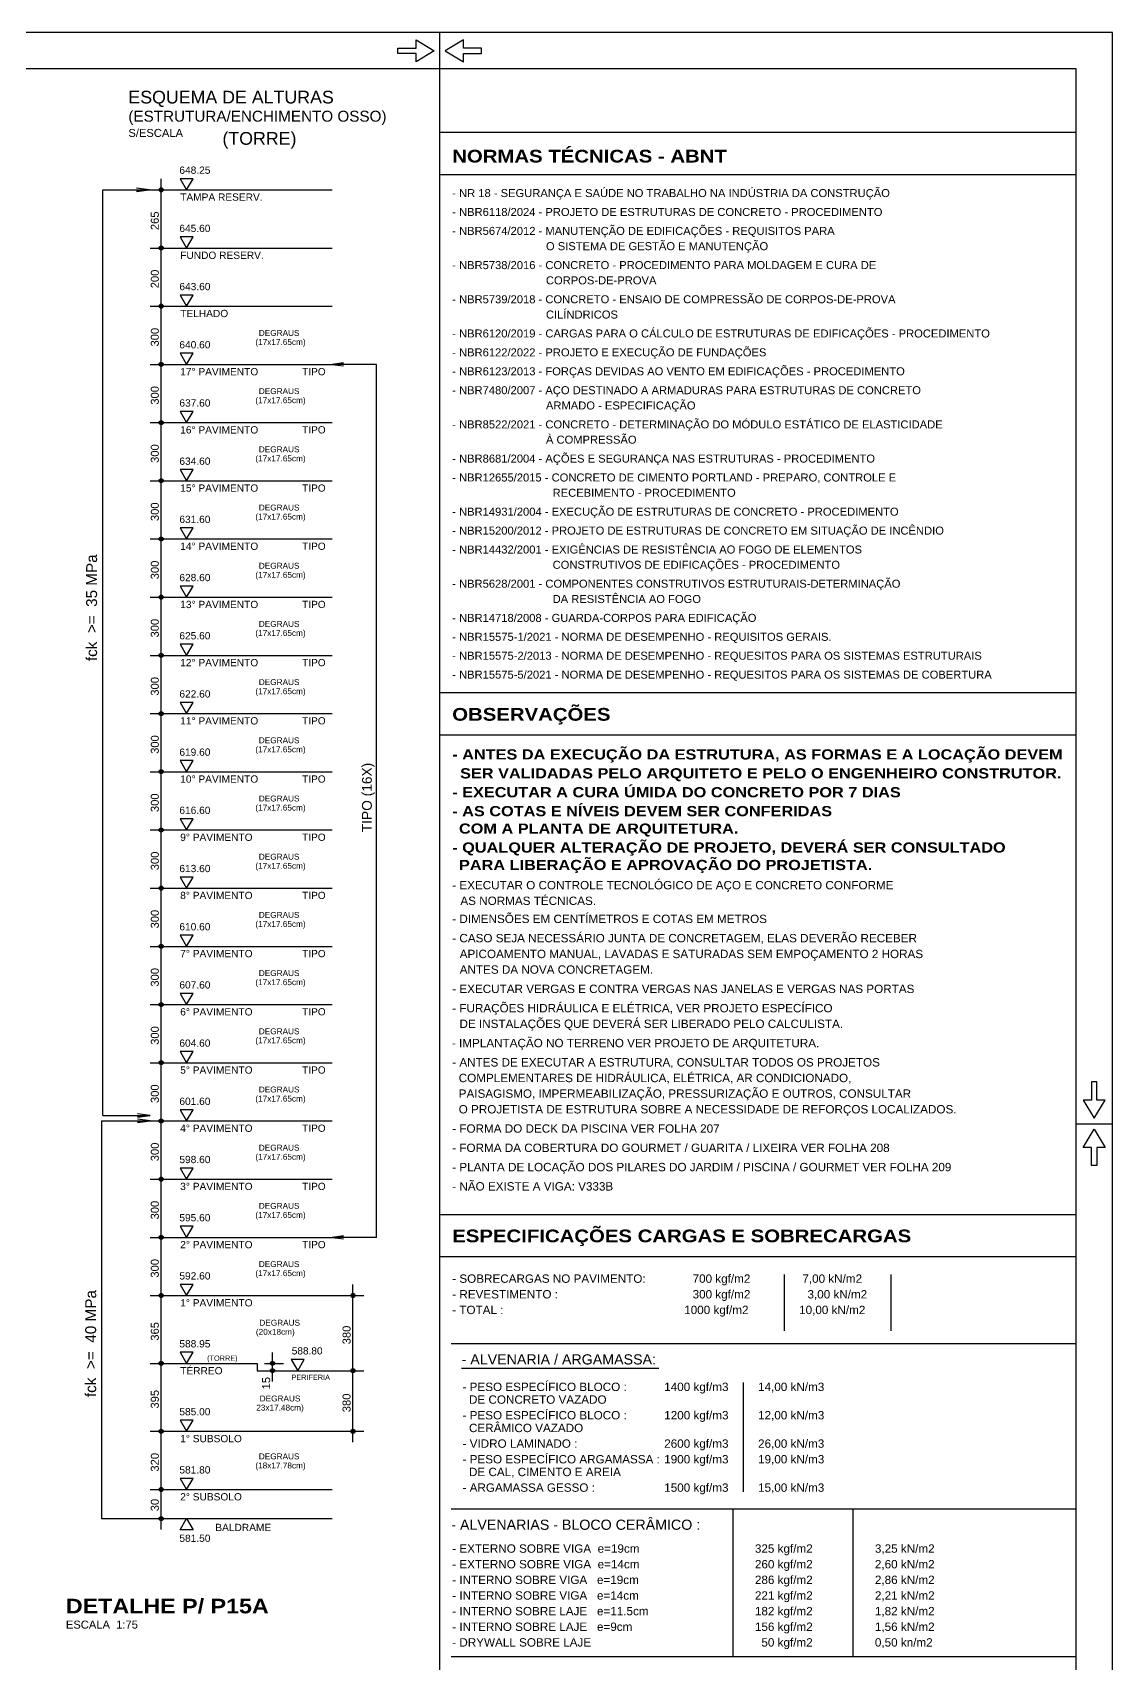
# Model space of a CAD drawing. Extents: x 0 to 13080, y 0 to 6750.
# Drawn here: x 10853 to 13080, y 3387 to 6750 of the extents above; entities that cross this region are included whole.
import ezdxf

# ---------------------------------------------------------------- set-up
doc = ezdxf.new("R2010")
doc.units = 0
doc.header["$MEASUREMENT"] = 0
for name, color, linetype in [('MTH-14', 2, 'CONTINUOUS'), ('MTH-179', 1, 'CONTINUOUS'), ('MTH-18', 1, 'CONTINUOUS'), ('MTH-224', 4, 'CONTINUOUS'), ('MTH-226', 6, 'CONTINUOUS'), ('MTH-230', 1, 'CONTINUOUS'), ('MTH-COTAS7', 31, 'CONTINUOUS'), ('MTH-MARGEM', 5, 'CONTINUOUS'), ('MTH-SIMB_COTA', 3, 'CONTINUOUS'), ('MTH-TXT', 4, 'CONTINUOUS'), ('MTH-TXT-NEGRITO', 5, 'CONTINUOUS'), ('MTH-TXT-NOTAS', 3, 'CONTINUOUS'), ('MTH-TXT2', 5, 'CONTINUOUS')]:
    doc.layers.add(name, color=color, linetype=linetype)
doc.styles.add('TQS_ARIAL', font='arial.ttf')
doc.styles.add('TQS_ARIAL_BLACK', font='ariblk.ttf')

msp = doc.modelspace()

# ---------------------------------------------------------------- linework, layer by layer
at = {"layer": 'MTH-179', "linetype": 'Continuous'}
for p, q in [((13080, 6750), (0, 6750)), ((11692.5, 6675), (11692.5, 6750)), ((13080, 0), (13080, 6750)), ((13005, 4500), (13080, 4500))]:
    msp.add_line(p, q, dxfattribs=at)
for points in [[(11681.248901, 6712.5), (11643.748901, 6690), (11643.748901, 6706.875), (11606.248901, 6706.875), (11606.248901, 6718.125), (11643.748901, 6718.125), (11643.748901, 6735), (11681.248901, 6712.5)], [(11703.748901, 6712.5), (11741.248901, 6690), (11741.248901, 6706.875), (11778.748901, 6706.875), (11778.748901, 6718.125), (11741.248901, 6718.125), (11741.248901, 6735), (11703.748901, 6712.5)], [(13042.5, 4511.25), (13065, 4548.75), (13048.125, 4548.75), (13048.125, 4586.25), (13036.875, 4586.25), (13036.875, 4548.75), (13020, 4548.75), (13042.5, 4511.25)], [(13042.5, 4488.75), (13065, 4451.25), (13048.125, 4451.25), (13048.125, 4413.75), (13036.875, 4413.75), (13036.875, 4451.25), (13020, 4451.25), (13042.5, 4488.75)]]:
    msp.add_lwpolyline(points, dxfattribs=at)
at = {"layer": 'MTH-18', "linetype": 'Continuous'}
for p, q in [((11692.500316, 6457.399778), (13005.000316, 6457.399778)), ((11692.500192, 5302.186682), (13005.000192, 5302.186682))]:
    msp.add_line(p, q, dxfattribs=at)
at = {"layer": 'MTH-224', "linetype": 'Continuous'}
for points in [[(11157.045929, 6448.817118), (11170.295434, 6425.869413), (11183.543621, 6448.817118), (11157.045929, 6448.817118)], [(11157.045929, 6328.817118), (11170.295434, 6305.869413), (11183.543621, 6328.817118), (11157.045929, 6328.817118)], [(11157.045929, 6208.817118), (11170.295434, 6185.869413), (11183.543621, 6208.817118), (11157.045929, 6208.817118)], [(11157.045929, 6088.817118), (11170.295434, 6065.869413), (11183.543621, 6088.817118), (11157.045929, 6088.817118)], [(11157.045929, 5968.817118), (11170.295434, 5945.869413), (11183.543621, 5968.817118), (11157.045929, 5968.817118)], [(11157.045929, 5848.817118), (11170.295434, 5825.869413), (11183.543621, 5848.817118), (11157.045929, 5848.817118)], [(11157.045929, 5728.817118), (11170.295434, 5705.869413), (11183.543621, 5728.817118), (11157.045929, 5728.817118)], [(11157.045929, 5608.817118), (11170.295434, 5585.869413), (11183.543621, 5608.817118), (11157.045929, 5608.817118)], [(11157.045929, 5488.817118), (11170.295434, 5465.869413), (11183.543621, 5488.817118), (11157.045929, 5488.817118)], [(11157.045929, 5368.817118), (11170.295434, 5345.869413), (11183.543621, 5368.817118), (11157.045929, 5368.817118)], [(11157.045929, 5248.817118), (11170.295434, 5225.869413), (11183.543621, 5248.817118), (11157.045929, 5248.817118)], [(11157.045929, 5128.817118), (11170.295434, 5105.869413), (11183.543621, 5128.817118), (11157.045929, 5128.817118)], [(11157.045929, 5008.817118), (11170.295434, 4985.869413), (11183.543621, 5008.817118), (11157.045929, 5008.817118)], [(11157.045929, 4888.817118), (11170.295434, 4865.869413), (11183.543621, 4888.817118), (11157.045929, 4888.817118)], [(11157.045929, 4768.817118), (11170.295434, 4745.869413), (11183.543621, 4768.817118), (11157.045929, 4768.817118)], [(11157.045929, 4648.817118), (11170.295434, 4625.869413), (11183.543621, 4648.817118), (11157.045929, 4648.817118)], [(11157.045929, 4528.817118), (11170.295434, 4505.869413), (11183.543621, 4528.817118), (11157.045929, 4528.817118)], [(11157.045929, 4408.817118), (11170.295434, 4385.869413), (11183.543621, 4408.817118), (11157.045929, 4408.817118)], [(11157.045929, 4288.817118), (11170.295434, 4265.869413), (11183.543621, 4288.817118), (11157.045929, 4288.817118)], [(11157.045929, 4168.817118), (11170.295434, 4145.869413), (11183.543621, 4168.817118), (11157.045929, 4168.817118)], [(11157.045929, 4028.817118), (11170.295434, 4005.869413), (11183.543621, 4028.817118), (11157.045929, 4028.817118)], [(11386.142502, 4013.819413), (11399.393332, 3990.869413), (11412.642844, 4013.819413), (11386.142502, 4013.819413)], [(11157.045929, 3888.817118), (11170.295434, 3865.869413), (11183.543621, 3888.817118), (11157.045929, 3888.817118)], [(11157.045929, 3768.817118), (11170.295434, 3745.869413), (11183.543621, 3768.817118), (11157.045929, 3768.817118)], [(11157.045929, 3662.921708), (11170.295434, 3685.869413), (11183.543621, 3662.921708), (11157.045929, 3662.921708)]]:
    msp.add_lwpolyline(points, dxfattribs=at)
at = {"layer": 'MTH-226', "linetype": 'Continuous'}
for p, q in [((11692.500316, 6544.399778), (13005.000316, 6544.399778)), ((11692.500192, 5389.186682), (13005.000192, 5389.186682)), ((11692.500303, 4313.159089), (13005.000303, 4313.159089))]:
    msp.add_line(p, q, dxfattribs=at)
at = {"layer": 'MTH-230', "linetype": 'Continuous'}
for p, q in [((11692.499993, 75), (11692.499993, 6675)), ((11095.295434, 6425.869413), (11470.295434, 6425.869413)), ((11095.295434, 6305.869413), (11470.295434, 6305.869413)), ((11095.295434, 6185.869413), (11470.295434, 6185.869413)), ((11095.295434, 6065.869413), (11470.295434, 6065.869413)), ((11095.295434, 5945.869413), (11470.295434, 5945.869413)), ((11095.295434, 5825.869413), (11470.295434, 5825.869413)), ((11095.295434, 5705.869413), (11470.295434, 5705.869413)), ((11095.295434, 5585.869413), (11470.295434, 5585.869413)), ((11095.295434, 5465.869413), (11470.295434, 5465.869413)), ((11095.295434, 5345.869413), (11470.295434, 5345.869413)), ((11095.295434, 5225.869413), (11470.295434, 5225.869413)), ((11095.295434, 5105.869413), (11470.295434, 5105.869413)), ((11095.295434, 4985.869413), (11470.295434, 4985.869413)), ((11095.295434, 4865.869413), (11470.295434, 4865.869413)), ((11095.295434, 4745.869413), (11470.295434, 4745.869413)), ((11095.295434, 4625.869413), (11470.295434, 4625.869413)), ((11095.295434, 4505.869413), (11470.295434, 4505.869413)), ((11095.295434, 4385.869413), (11470.295434, 4385.869413)), ((11095.295434, 4265.869413), (11470.295434, 4265.869413)), ((11692.500302, 4226.159089), (13005.000302, 4226.159089)), ((12403.758495, 4073.359366), (12403.758495, 4189.36695)), ((12623.508495, 4073.359366), (12623.508495, 4189.36695)), ((11095.295434, 4145.869413), (11535.895765, 4145.869413)), ((11716.262098, 4047.207433), (13005.000192, 4047.207433)), ((11095.295434, 4005.869413), (11316.080124, 4005.869413)), ((11316.080124, 4005.869413), (11316.080124, 3990.869413)), ((11316.080124, 3990.869413), (11535.895765, 3990.869413)), ((11737.500205, 3996.207433), (12144.030723, 3996.207433)), ((12319.091773, 3741.207433), (12319.091773, 3966.207433)), ((11095.295434, 3865.869413), (11535.895765, 3865.869413)), ((11095.295434, 3745.869413), (11470.295434, 3745.869413)), ((11716.262098, 3706.258181), (13005.000192, 3706.258181)), ((12297.570898, 3401.307172), (12297.570898, 3706.258181)), ((12545.070898, 3401.307172), (12545.070898, 3706.258181)), ((11095.295434, 3685.869413), (11470.295434, 3685.869413)), ((11716.262098, 3401.307172), (13005.000192, 3401.307172))]:
    msp.add_line(p, q, dxfattribs=at)
at = {"layer": 'MTH-COTAS7', "linetype": 'Continuous'}
for p, q in [((10997.529215, 6425.869413), (11095.291142, 6425.869413)), ((10997.541752, 4517.026313), (10997.541752, 6425.869413)), ((11092.773583, 6425.869413), (11066.746239, 6429.297148)), ((11092.773583, 6425.869413), (11066.746239, 6422.441679)), ((11066.746239, 6422.441679), (11092.773583, 6425.869413)), ((11066.750985, 6422.442022), (11092.775726, 6425.869413)), ((11110.295434, 6425.869413), (11140.295434, 6425.869413)), ((11117.795434, 6283.369413), (11117.795434, 6448.369413)), ((11117.795434, 6163.369413), (11117.795434, 6328.369413)), ((11110.295434, 6305.869413), (11140.295434, 6305.869413)), ((11110.295434, 6305.869413), (11140.295434, 6305.869413)), ((11117.795434, 6043.369413), (11117.795434, 6208.369413)), ((11110.295434, 6185.869413), (11140.295434, 6185.869413)), ((11110.295434, 6185.869413), (11140.295434, 6185.869413)), ((11117.795434, 5923.369413), (11117.795434, 6088.369413)), ((11110.295434, 6065.869413), (11140.295434, 6065.869413)), ((11110.295434, 6065.869413), (11140.295434, 6065.869413)), ((11561.975523, 4265.869413), (11561.975523, 6065.869413)), ((11117.795434, 5803.369413), (11117.795434, 5968.369413)), ((11110.295434, 5945.869413), (11140.295434, 5945.869413)), ((11110.295434, 5945.869413), (11140.295434, 5945.869413)), ((11110.295434, 5825.869413), (11140.295434, 5825.869413)), ((11110.295434, 5825.869413), (11140.295434, 5825.869413)), ((11117.795434, 5683.369413), (11117.795434, 5848.369413)), ((11117.795434, 5563.369413), (11117.795434, 5728.369413)), ((11110.295434, 5705.869413), (11140.295434, 5705.869413)), ((11110.295434, 5705.869413), (11140.295434, 5705.869413)), ((11110.295434, 5585.869413), (11140.295434, 5585.869413)), ((11110.295434, 5585.869413), (11140.295434, 5585.869413)), ((11117.795434, 5443.369413), (11117.795434, 5608.369413)), ((11117.795434, 5323.369413), (11117.795434, 5488.369413)), ((11110.295434, 5465.869413), (11140.295434, 5465.869413)), ((11110.295434, 5465.869413), (11140.295434, 5465.869413)), ((11117.795434, 5203.369413), (11117.795434, 5368.369413)), ((11110.295434, 5345.869413), (11140.295434, 5345.869413)), ((11110.295434, 5345.869413), (11140.295434, 5345.869413)), ((11117.795434, 5083.369413), (11117.795434, 5248.369413)), ((11110.295434, 5225.869413), (11140.295434, 5225.869413)), ((11110.295434, 5225.869413), (11140.295434, 5225.869413)), ((11117.795434, 4963.369413), (11117.795434, 5128.369413)), ((11110.295434, 5105.869413), (11140.295434, 5105.869413)), ((11110.295434, 5105.869413), (11140.295434, 5105.869413)), ((11110.295434, 4985.869413), (11140.295434, 4985.869413)), ((11110.295434, 4985.869413), (11140.295434, 4985.869413)), ((11117.795434, 4843.369413), (11117.795434, 5008.369413)), ((11117.795434, 4723.369413), (11117.795434, 4888.369413)), ((11110.295434, 4865.869413), (11140.295434, 4865.869413)), ((11110.295434, 4865.869413), (11140.295434, 4865.869413)), ((11110.295434, 4745.869413), (11140.295434, 4745.869413)), ((11110.295434, 4745.869413), (11140.295434, 4745.869413)), ((11117.795434, 4603.369413), (11117.795434, 4768.369413)), ((11117.795434, 4483.369413), (11117.795434, 4648.369413)), ((11110.295434, 4625.869413), (11140.295434, 4625.869413)), ((11110.295434, 4625.869413), (11140.295434, 4625.869413)), ((10997.529215, 4517.026313), (11095.291142, 4517.026313)), ((11095.292211, 4505.869696), (11069.198976, 4509.306109)), ((11095.290068, 4517.026455), (11069.262724, 4520.454189)), ((11095.290068, 4517.026455), (11069.262724, 4513.59872)), ((11069.262724, 4513.59872), (11095.290068, 4517.026455)), ((11069.26747, 4513.599063), (11095.292211, 4517.026455)), ((11117.795434, 4363.369413), (11117.795434, 4528.369413)), ((10994.761001, 4505.869696), (11095.292211, 4505.869696)), ((10994.773203, 4505.869696), (10994.773203, 3685.869555)), ((11095.292211, 4505.869696), (11069.198976, 4502.433284)), ((11069.198976, 4502.433284), (11095.292211, 4505.869696)), ((11069.203734, 4502.433628), (11095.29436, 4505.869696)), ((11110.295434, 4505.869413), (11140.295434, 4505.869413)), ((11110.295434, 4505.869413), (11140.295434, 4505.869413)), ((11117.795434, 4243.369413), (11117.795434, 4408.369413)), ((11110.295434, 4385.869413), (11140.295434, 4385.869413)), ((11110.295434, 4385.869413), (11140.295434, 4385.869413)), ((11117.795434, 4123.369413), (11117.795434, 4288.369413)), ((11110.295434, 4265.869413), (11140.295434, 4265.869413)), ((11110.295434, 4265.869413), (11140.295434, 4265.869413)), ((11110.295434, 4145.869413), (11140.295434, 4145.869413)), ((11110.295434, 4145.869413), (11140.295434, 4145.869413)), ((11117.795434, 3983.369413), (11117.795434, 4168.369413)), ((11505.895765, 4145.869413), (11535.895765, 4145.869413)), ((11513.395765, 3968.369413), (11513.395765, 4168.369413)), ((11110.295434, 4005.869413), (11140.295434, 4005.869413)), ((11110.295434, 4005.869413), (11140.295434, 4005.869413)), ((11117.795434, 3843.369413), (11117.795434, 4028.369413)), ((11331.080124, 4005.869413), (11369.931683, 4005.869413)), ((11347.431683, 3968.369413), (11347.431683, 4028.369413)), ((11513.395765, 3843.369413), (11513.395765, 4013.369413)), ((11331.080124, 3990.869413), (11369.931683, 3990.869413)), ((11502.591425, 3990.869413), (11535.895765, 3990.869413)), ((11517.591425, 3990.869413), (11535.895765, 3990.869413)), ((11117.795434, 3723.369413), (11117.795434, 3888.369413)), ((11110.295434, 3865.869413), (11140.295434, 3865.869413)), ((11110.295434, 3865.869413), (11140.295434, 3865.869413)), ((11505.895765, 3865.869413), (11535.895765, 3865.869413)), ((11117.795434, 3663.369413), (11117.795434, 3768.369413)), ((11110.295434, 3745.869413), (11140.295434, 3745.869413)), ((11110.295434, 3745.869413), (11140.295434, 3745.869413)), ((10994.773203, 3685.869555), (11095.29436, 3685.869555)), ((11110.295434, 3685.869413), (11140.295434, 3685.869413))]:
    msp.add_line(p, q, dxfattribs=at)
for points in [[(11561.975194, 6065.869413), (11470.295434, 6065.869413), (11493.718319, 6068.953095), (11470.295434, 6065.869413), (11493.718319, 6062.785732)], [(11561.975194, 4265.869413), (11470.295434, 4265.869413), (11493.718319, 4268.953095), (11470.295434, 4265.869413), (11493.718319, 4262.785732)]]:
    msp.add_lwpolyline(points, dxfattribs=at)
at = {"layer": 'MTH-MARGEM', "linetype": 'Continuous'}
for p, q in [((13005, 6675), (262.5, 6675)), ((13005, 74.999931), (13005, 6675))]:
    msp.add_line(p, q, dxfattribs=at)
at = {"layer": 'MTH-SIMB_COTA', "linetype": 'Continuous'}
for centre, radius in [((11117.795434, 6425.869413), 4.200001), ((11117.795434, 6425.869413), 2.1), ((11117.795434, 6305.869413), 4.200001), ((11117.795434, 6305.869413), 4.200001), ((11117.795434, 6305.869413), 2.1), ((11117.795434, 6305.869413), 2.1), ((11117.795434, 6185.869413), 4.200001), ((11117.795434, 6185.869413), 4.200001), ((11117.795434, 6185.869413), 2.1), ((11117.795434, 6185.869413), 2.1), ((11117.795434, 6065.869413), 4.200001), ((11117.795434, 6065.869413), 4.200001), ((11117.795434, 6065.869413), 2.1), ((11117.795434, 6065.869413), 2.1), ((11117.795434, 5945.869413), 4.200001), ((11117.795434, 5945.869413), 4.200001), ((11117.795434, 5945.869413), 2.1), ((11117.795434, 5945.869413), 2.1), ((11117.795434, 5825.869413), 4.200001), ((11117.795434, 5825.869413), 4.200001), ((11117.795434, 5825.869413), 2.1), ((11117.795434, 5825.869413), 2.1), ((11117.795434, 5705.869413), 4.200001), ((11117.795434, 5705.869413), 4.200001), ((11117.795434, 5705.869413), 2.1), ((11117.795434, 5705.869413), 2.1), ((11117.795434, 5585.869413), 4.200001), ((11117.795434, 5585.869413), 4.200001), ((11117.795434, 5585.869413), 2.1), ((11117.795434, 5585.869413), 2.1), ((11117.795434, 5465.869413), 4.200001), ((11117.795434, 5465.869413), 4.200001), ((11117.795434, 5465.869413), 2.1), ((11117.795434, 5465.869413), 2.1), ((11117.795434, 5345.869413), 4.200001), ((11117.795434, 5345.869413), 4.200001), ((11117.795434, 5345.869413), 2.1), ((11117.795434, 5345.869413), 2.1), ((11117.795434, 5225.869413), 4.200001), ((11117.795434, 5225.869413), 4.200001), ((11117.795434, 5225.869413), 2.1), ((11117.795434, 5225.869413), 2.1), ((11117.795434, 5105.869413), 4.200001), ((11117.795434, 5105.869413), 4.200001), ((11117.795434, 5105.869413), 2.1), ((11117.795434, 5105.869413), 2.1), ((11117.795434, 4985.869413), 4.200001), ((11117.795434, 4985.869413), 4.200001), ((11117.795434, 4985.869413), 2.1), ((11117.795434, 4985.869413), 2.1), ((11117.795434, 4865.869413), 4.200001), ((11117.795434, 4865.869413), 4.200001), ((11117.795434, 4865.869413), 2.1), ((11117.795434, 4865.869413), 2.1), ((11117.795434, 4745.869413), 4.200001), ((11117.795434, 4745.869413), 4.200001), ((11117.795434, 4745.869413), 2.1), ((11117.795434, 4745.869413), 2.1), ((11117.795434, 4625.869413), 4.200001), ((11117.795434, 4625.869413), 4.200001), ((11117.795434, 4625.869413), 2.1), ((11117.795434, 4625.869413), 2.1), ((11117.795434, 4505.869413), 4.200001), ((11117.795434, 4505.869413), 4.200001), ((11117.795434, 4505.869413), 2.1), ((11117.795434, 4505.869413), 2.1), ((11117.795434, 4385.869413), 4.200001), ((11117.795434, 4385.869413), 4.200001), ((11117.795434, 4385.869413), 2.1), ((11117.795434, 4385.869413), 2.1), ((11117.795434, 4265.869413), 4.200001), ((11117.795434, 4265.869413), 4.200001), ((11117.795434, 4265.869413), 2.1), ((11117.795434, 4265.869413), 2.1), ((11117.795434, 4145.869413), 4.200001), ((11117.795434, 4145.869413), 4.200001), ((11117.795434, 4145.869413), 2.1), ((11117.795434, 4145.869413), 2.1), ((11513.395765, 4145.869413), 4.200001), ((11513.395765, 4145.869413), 2.1), ((11117.795434, 4005.869413), 4.200001), ((11117.795434, 4005.869413), 4.200001), ((11117.795434, 4005.869413), 2.1), ((11117.795434, 4005.869413), 2.1), ((11347.431683, 4005.869413), 4.200001), ((11347.431683, 4005.869413), 2.1), ((11347.431683, 3990.869413), 4.200001), ((11347.431683, 3990.869413), 2.1), ((11513.395765, 3990.869413), 4.200001), ((11513.395765, 3990.869413), 4.200001), ((11513.395765, 3990.869413), 2.1), ((11513.395765, 3990.869413), 2.1), ((11117.795434, 3865.869413), 4.200001), ((11117.795434, 3865.869413), 4.200001), ((11117.795434, 3865.869413), 2.1), ((11117.795434, 3865.869413), 2.1), ((11513.395765, 3865.869413), 4.200001), ((11513.395765, 3865.869413), 2.1), ((11117.795434, 3745.869413), 4.200001), ((11117.795434, 3745.869413), 4.200001), ((11117.795434, 3745.869413), 2.1), ((11117.795434, 3745.869413), 2.1), ((11117.795434, 3685.869413), 4.200001), ((11117.795434, 3685.869413), 2.1)]:
    msp.add_circle(centre, radius, dxfattribs=at)

# ---------------------------------------------------------------- texts
at = {"layer": 'MTH-14', "linetype": 'Continuous', "style": 'TQS_ARIAL'}
for s, height, p in [('DEGRAUS', 12.148788, (11319.185618, 6124.641767)), ('(17x17.65cm)', 12.15, (11312.052697, 6105.872248)), ('(17x17.65cm)', 12.15, (11312.052697, 5985.872248)), ('DEGRAUS', 12.148788, (11319.185618, 6004.641767)), ('DEGRAUS', 12.148788, (11319.185618, 5884.641767)), ('(17x17.65cm)', 12.15, (11312.052697, 5865.872248)), ('(17x17.65cm)', 12.15, (11312.052697, 5745.872248)), ('DEGRAUS', 12.148788, (11319.185618, 5764.641767)), ('DEGRAUS', 12.148788, (11319.185618, 5644.641767)), ('(17x17.65cm)', 12.15, (11312.052697, 5625.872248)), ('(17x17.65cm)', 12.15, (11312.052697, 5505.872248)), ('DEGRAUS', 12.148788, (11319.185618, 5524.641767)), ('DEGRAUS', 12.148788, (11319.185618, 5404.641767)), ('(17x17.65cm)', 12.15, (11312.052697, 5385.872248)), ('DEGRAUS', 12.148788, (11319.185618, 5284.641767)), ('(17x17.65cm)', 12.15, (11312.052697, 5265.872248)), ('(17x17.65cm)', 12.15, (11312.052697, 5145.872248)), ('DEGRAUS', 12.148788, (11319.185618, 5164.641767)), ('DEGRAUS', 12.148788, (11319.185618, 5044.641767)), ('(17x17.65cm)', 12.15, (11312.052697, 5025.872248)), ('(17x17.65cm)', 12.15, (11312.052697, 4905.872248)), ('DEGRAUS', 12.148788, (11319.185618, 4924.641767)), ('DEGRAUS', 12.148788, (11319.185618, 4804.641767)), ('(17x17.65cm)', 12.15, (11312.052697, 4785.872248)), ('(17x17.65cm)', 12.15, (11312.052697, 4665.872248)), ('DEGRAUS', 12.148788, (11319.185618, 4684.641767)), ('DEGRAUS', 12.148788, (11319.185618, 4564.641767)), ('(17x17.65cm)', 12.15, (11312.052697, 4545.872248)), ('DEGRAUS', 12.148788, (11319.185618, 4444.641767)), ('(17x17.65cm)', 12.15, (11312.052697, 4425.872248)), ('(17x17.65cm)', 12.15, (11312.052697, 4305.872248)), ('DEGRAUS', 12.148788, (11319.185618, 4324.641767)), ('DEGRAUS', 12.148788, (11319.185618, 4204.641767)), ('(17x17.65cm)', 12.15, (11312.052697, 4185.872248)), ('(20x18cm)', 12.15, (11313.16218, 4064.938655)), ('DEGRAUS', 12.148788, (11320.295101, 4083.708174)), ('(TORRE)', 10.8, (11212.559653, 4011.286451)), ('PERIFERIA', 10.8, (11386.384185, 3971.919789)), ('DEGRAUS', 12.148788, (11321.008688, 3927.451203)), ('23x17.48cm)', 12.15, (11313.875767, 3908.681684)), ('(18x17.78cm)', 12.15, (11312.052697, 3789.354509)), ('DEGRAUS', 12.148788, (11319.185618, 3808.124028))]:
    msp.add_text(s, height=height, dxfattribs=at).set_placement(p)
at = {"layer": 'MTH-COTAS7', "linetype": 'Continuous', "style": 'TQS_ARIAL'}
for s, p in [('265', (11112.845434, 6342.769413)), ('200', (11112.845434, 6222.769413)), ('300', (11112.845434, 6102.769413)), ('300', (11112.845434, 5982.769413)), ('300', (11112.845434, 5862.769413)), ('300', (11112.845434, 5742.769413)), ('300', (11112.845434, 5622.769413)), ('300', (11112.845434, 5502.769413)), ('300', (11112.845434, 5382.769413)), ('300', (11112.845434, 5262.769413)), ('300', (11112.845434, 5142.769413)), ('300', (11112.845434, 5022.769413)), ('300', (11112.845434, 4902.769413)), ('300', (11112.845434, 4782.769413)), ('300', (11112.845434, 4662.769413)), ('300', (11112.845434, 4542.769413)), ('300', (11112.845434, 4422.769413)), ('300', (11112.845434, 4302.769413)), ('300', (11112.845434, 4182.769413)), ('365', (11112.845434, 4052.769413)), ('380', (11508.445765, 4045.269413)), ('15', (11342.481683, 3952.369419)), ('395', (11112.845434, 3912.769413)), ('380', (11508.445765, 3905.269413)), ('320', (11112.845434, 3782.769413)), ('30', (11112.845434, 3701.019413))]:
    msp.add_text(s, height=16.5, rotation=90, dxfattribs=at).set_placement(p)
for p in [(11408.637626, 6043.520898), (11408.637626, 5923.520898), (11408.637626, 5803.520898), (11408.637626, 5683.520898), (11408.637626, 5563.520898), (11408.637626, 5443.520898), (11408.637626, 5323.520898), (11408.637626, 5203.520898), (11408.637626, 5083.520898), (11408.637626, 4963.520898), (11408.637626, 4843.520898), (11408.637626, 4723.520898), (11408.637626, 4603.520898), (11408.637626, 4483.520898), (11408.637626, 4363.520898), (11408.637626, 4243.520898)]:
    msp.add_text('TIPO', height=14.848515, dxfattribs=at).set_placement(p)
at = {"layer": 'MTH-TXT', "linetype": 'Continuous', "style": 'TQS_ARIAL'}
for s, height, p in [('648.25', 15, (11155.295434, 6458.869413)), ('645.60', 15, (11155.295434, 6338.869413)), ('643.60', 15, (11155.295434, 6218.869413)), ('640.60', 15, (11155.295434, 6098.869413)), ('637.60', 15, (11155.295434, 5978.869413)), ('634.60', 15, (11155.295434, 5858.869413)), ('631.60', 15, (11155.295434, 5738.869413)), ('628.60', 15, (11155.295434, 5618.869413)), ('625.60', 15, (11155.295434, 5498.869413)), ('622.60', 15, (11155.295434, 5378.869413)), ('619.60', 15, (11155.295434, 5258.869413)), ('616.60', 15, (11155.295434, 5138.869413)), ('613.60', 15, (11155.295434, 5018.869413)), ('610.60', 15, (11155.295434, 4898.869413)), ('607.60', 15, (11155.295434, 4778.869413)), ('604.60', 15, (11155.295434, 4658.869413)), ('601.60', 15, (11155.295434, 4538.869413)), ('598.60', 15, (11155.295434, 4418.869413)), ('595.60', 15, (11155.295434, 4298.869413)), ('592.60', 15, (11155.295434, 4178.869413)), ('588.95', 15, (11155.295434, 4038.869413)), ('588.80', 14.85, (11387.18137, 4024.350139)), ('585.00', 15, (11155.295434, 3898.869413)), ('581.80', 15, (11155.295434, 3778.869413)), ('581.50', 15, (11155.295434, 3637.869413))]:
    msp.add_text(s, height=height, dxfattribs=at).set_placement(p)
for s, height, p in [('fck  >=  35 MPa', 22.5, (10985.506473, 5454.048355)), ('TIPO (16X)', 20.25, (11552.320825, 5101.32192)), ('fck  >=  40 MPa', 22.575, (10983.643018, 3936.385162))]:
    msp.add_text(s, height=height, rotation=90, dxfattribs=at).set_placement(p)
at = {"layer": 'MTH-TXT-NEGRITO', "linetype": 'Continuous', "style": 'TQS_ARIAL_BLACK'}
for s, height, p in [('NORMAS TÉCNICAS - ABNT', 26.25, (11718.16453, 6482.149778)), ('OBSERVAÇÕES', 26.25, (11718.164406, 5331.144987)), ('- ANTES DA EXECUÇÃO DA ESTRUTURA, AS FORMAS E A LOCAÇÃO DEVEM', 21, (11718.164341, 5251.186682)), ('SER VALIDADAS PELO ARQUITETO E PELO O ENGENHEIRO CONSTRUTOR.', 21, (11734.386393, 5212.186682)), ('- EXECUTAR A CURA ÚMIDA DO CONCRETO POR 7 DIAS', 21, (11718.164341, 5173.186682)), ('- AS COTAS E NÍVEIS DEVEM SER CONFERIDAS', 21, (11718.164341, 5134.186682)), ('COM A PLANTA DE ARQUITETURA.', 21, (11732.104225, 5098.186682)), ('- QUALQUER ALTERAÇÃO DE PROJETO, DEVERÁ SER CONSULTADO', 21, (11718.164341, 5059.186682)), ('PARA LIBERAÇÃO E APROVAÇÃO DO PROJETISTA.', 21, (11732.104225, 5023.186682)), ('ESPECIFICAÇÕES CARGAS E SOBRECARGAS', 26.25, (11718.164517, 4255.693722)), ('DETALHE P/ P15A', 30, (10921.196585, 3490.554186))]:
    msp.add_text(s, height=height, dxfattribs=at).set_placement(p)
at = {"layer": 'MTH-TXT-NOTAS', "linetype": 'Continuous', "style": 'TQS_ARIAL'}
for s, height, p in [('S/ESCALA', 16.5, (11050.096485, 6534.876655)), ('- NR 18 - SEGURANÇA E SAÚDE NO TRABALHO NA INDÚSTRIA DA CONSTRUÇÃO', 16.5, (11718.16453, 6410.899778)), ('TAMPA RESERV.', 15, (11157.045929, 6403.369413)), ('- NBR6118/2024 - PROJETO DE ESTRUTURAS DE CONCRETO - PROCEDIMENTO', 16.5, (11718.16453, 6371.899778)), ('- NBR5674/2012 - MANUTENÇÃO DE EDIFICAÇÕES - REQUISITOS PARA', 16.5, (11718.16453, 6332.899778)), ('O SISTEMA DE GESTÃO E MANUTENÇÃO', 16.5, (11911.474605, 6301.399778)), ('FUNDO RESERV.', 15, (11157.045929, 6283.369413)), ('- NBR5738/2016 - CONCRETO - PROCEDIMENTO PARA MOLDAGEM E CURA DE', 16.5, (11718.16453, 6262.399778)), ('CORPOS-DE-PROVA', 16.5, (11911.474605, 6230.899778)), ('- NBR5739/2018 - CONCRETO - ENSAIO DE COMPRESSÃO DE CORPOS-DE-PROVA', 16.5, (11718.16453, 6191.899778)), ('TELHADO', 15, (11157.045929, 6163.369413)), ('CILÍNDRICOS', 16.5, (11911.474605, 6160.399778)), ('- NBR6120/2019 - CARGAS PARA O CÁLCULO DE ESTRUTURAS DE EDIFICAÇÕES - PROCEDIMENTO', 16.5, (11718.16453, 6121.399778)), ('- NBR6122/2022 - PROJETO E EXECUÇÃO DE FUNDAÇÕES', 16.5, (11718.16453, 6082.399778)), ('17%%d PAVIMENTO', 15, (11157.045929, 6043.369413)), ('- NBR6123/2013 - FORÇAS DEVIDAS AO VENTO EM EDIFICAÇÕES - PROCEDIMENTO', 16.5, (11718.16453, 6043.399778)), ('- NBR7480/2007 - AÇO DESTINADO A ARMADURAS PARA ESTRUTURAS DE CONCRETO', 16.5, (11718.16453, 6004.399778)), ('ARMADO - ESPECIFICAÇÃO', 16.5, (11911.474605, 5972.899778)), ('- NBR8522/2021 - CONCRETO - DETERMINAÇÃO DO MÓDULO ESTÁTICO DE ELASTICIDADE', 16.5, (11718.16453, 5933.899778)), ('16%%d PAVIMENTO', 15, (11157.045929, 5923.369413)), ('À COMPRESSÃO', 16.5, (11911.474605, 5902.399778)), ('- NBR8681/2004 - AÇÕES E SEGURANÇA NAS ESTRUTURAS - PROCEDIMENTO', 16.5, (11718.16453, 5863.399778)), ('15%%d PAVIMENTO', 15, (11157.045929, 5803.369413)), ('- NBR12655/2015 - CONCRETO DE CIMENTO PORTLAND - PREPARO, CONTROLE E', 16.5, (11718.16453, 5824.399778)), ('RECEBIMENTO - PROCEDIMENTO', 16.5, (11925.279425, 5792.899778)), ('- NBR14931/2004 - EXECUÇÃO DE ESTRUTURAS DE CONCRETO - PROCEDIMENTO', 16.5, (11718.16453, 5753.899778)), ('- NBR15200/2012 - PROJETO DE ESTRUTURAS DE CONCRETO EM SITUAÇÃO DE INCÊNDIO', 16.5, (11718.16453, 5714.899778)), ('14%%d PAVIMENTO', 15, (11157.045929, 5683.369413)), ('- NBR14432/2001 - EXIGÊNCIAS DE RESISTÊNCIA AO FOGO DE ELEMENTOS', 16.5, (11718.16453, 5675.899778)), ('CONSTRUTIVOS DE EDIFICAÇÕES - PROCEDIMENTO', 16.5, (11925.279425, 5644.399778)), ('- NBR5628/2001 - COMPONENTES CONSTRUTIVOS ESTRUTURAIS-DETERMINAÇÃO', 16.5, (11718.16453, 5605.399778)), ('DA RESISTÊNCIA AO FOGO', 16.5, (11925.279425, 5573.899778)), ('13%%d PAVIMENTO', 15, (11157.045929, 5563.369413)), ('- NBR14718/2008 - GUARDA-CORPOS PARA EDIFICAÇÃO', 16.5, (11718.16453, 5534.899778)), ('- NBR15575-1/2021 - NORMA DE DESEMPENHO - REQUISITOS GERAIS.', 16.5, (11718.16453, 5495.899778)), ('12%%d PAVIMENTO', 15, (11157.045929, 5443.369413)), ('- NBR15575-2/2013 - NORMA DE DESEMPENHO - REQUESITOS PARA OS SISTEMAS ESTRUTURAIS', 16.5, (11718.16453, 5456.899778)), ('- NBR15575-5/2021 - NORMA DE DESEMPENHO - REQUESITOS PARA OS SISTEMAS DE COBERTURA', 16.5, (11718.16453, 5417.899778)), ('11%%d PAVIMENTO', 15, (11157.045929, 5323.369413)), ('10%%d PAVIMENTO', 15, (11157.045929, 5203.369413)), ('9%%d PAVIMENTO', 15, (11157.045929, 5083.369413)), ('8%%d PAVIMENTO', 15, (11157.045929, 4963.369413)), ('- EXECUTAR O CONTROLE TECNOLÓGICO DE AÇO E CONCRETO CONFORME', 17.25, (11718.164341, 4983.436682)), ('AS NORMAS TÉCNICAS.', 17.25, (11735.020254, 4951.186682)), ('- DIMENSÕES EM CENTÍMETROS E COTAS EM METROS', 17.25, (11718.164341, 4913.936682)), ('- CASO SEJA NECESSÁRIO JUNTA DE CONCRETAGEM, ELAS DEVERÃO RECEBER', 17.25, (11718.164341, 4874.186682)), ('7%%d PAVIMENTO', 15, (11157.045929, 4843.369413)), ('APICOAMENTO MANUAL, LAVADAS E SATURADAS SEM EMPOÇAMENTO 2 HORAS', 17.25, (11733.577389, 4841.603343)), ('ANTES DA NOVA CONCRETAGEM.', 17.25, (11733.577389, 4809.353343)), ('- EXECUTAR VERGAS E CONTRA VERGAS NAS JANELAS E VERGAS NAS PORTAS', 17.250003, (11718.164341, 4769.60334)), ('- FURAÇÕES HIDRÁULICA E ELÉTRICA, VER PROJETO ESPECÍFICO', 17.250003, (11718.164341, 4729.853337)), ('6%%d PAVIMENTO', 15, (11157.045929, 4723.369413)), ('DE INSTALAÇÕES QUE DEVERÁ SER LIBERADO PELO CALCULISTA.', 17.250003, (11733.164341, 4697.603334)), ('- IMPLANTAÇÃO NO TERRENO VER PROJETO DE ARQUITETURA.', 17.25, (11717.577237, 4657.853334)), ('5%%d PAVIMENTO', 15, (11157.045929, 4603.369413)), ('- ANTES DE EXECUTAR A ESTRUTURA, CONSULTAR TODOS OS PROJETOS', 17.25, (11718.164341, 4618.103334)), ('  COMPLEMENTARES DE HIDRÁULICA, ELÉTRICA, AR CONDICIONADO,', 17.25, (11718.164341, 4585.853334)), ('  PAISAGISMO, IMPERMEABILIZAÇÃO, PRESSURIZAÇÃO E OUTROS, CONSULTAR', 17.25, (11718.164341, 4553.603334)), ('  O PROJETISTA DE ESTRUTURA SOBRE A NECESSIDADE DE REFORÇOS LOCALIZADOS.', 17.25, (11718.164341, 4521.353334)), ('4%%d PAVIMENTO', 15, (11157.045929, 4483.369413)), ('- FORMA DO DECK DA PISCINA VER FOLHA 207', 17.25, (11718.164341, 4481.603334)), ('- FORMA DA COBERTURA DO GOURMET / GUARITA / LIXEIRA VER FOLHA 208', 17.25, (11718.164341, 4441.853334)), ('- PLANTA DE LOCAÇÃO DOS PILARES DO JARDIM / PISCINA / GOURMET VER FOLHA 209', 17.25, (11718.164341, 4402.103334)), ('3%%d PAVIMENTO', 15, (11157.045929, 4363.369413)), ('- NÃO EXISTE A VIGA: V333B', 17.25, (11718.164341, 4362.353334)), ('2%%d PAVIMENTO', 15, (11157.045929, 4243.369413)), ('- SOBRECARGAS NO PAVIMENTO:', 17.25, (11718.164365, 4172.11695)), ('700 kgf/m2', 17.25, (12214.008495, 4172.11695)), (' 7,00 kN/m2', 17.25, (12433.758495, 4172.11695)), ('1%%d PAVIMENTO', 15, (11157.045929, 4123.369413)), ('- REVESTIMENTO :', 17.25, (11718.164365, 4139.86695)), ('300 kgf/m2', 17.25, (12214.008495, 4139.86695)), ('3,00 kN/m2', 17.25, (12451.008495, 4139.86695)), ('- TOTAL :', 17.25, (11718.164365, 4107.61695)), ('1000 kgf/m2', 17.25, (12196.758495, 4107.61695)), ('10,00 kN/m2', 17.25, (12433.758495, 4107.61695)), ('TÉRREO', 15, (11157.045929, 3983.369413)), ('- PESO ESPECÍFICO BLOCO :', 17.25, (11739.402472, 3948.957433)), ('DE CONCRETO VAZADO', 17.25, (11752.746267, 3922.707433)), ('1400 kgf/m3', 17.25, (12155.487174, 3948.957433)), ('14,00 kN/m3', 17.25, (12349.091773, 3948.957433)), ('- PESO ESPECÍFICO BLOCO :', 17.25, (11739.402472, 3890.457433)), ('1200 kgf/m3', 17.25, (12155.487174, 3890.457433)), ('12,00 kN/m3', 17.25, (12349.091773, 3890.457433)), ('CERÂMICO VAZADO', 17.25, (11752.746267, 3864.207433)), ('1%%d SUBSOLO', 15, (11157.045929, 3843.369413)), ('- VIDRO LAMINADO :', 17.25, (11739.402472, 3831.957433)), ('2600 kgf/m3', 17.25, (12155.487174, 3831.957433)), ('26,00 kN/m3', 17.25, (12349.091773, 3831.957433)), ('- PESO ESPECÍFICO ARGAMASSA :', 17.25, (11739.402472, 3799.707433)), ('1900 kgf/m3', 17.25, (12155.487174, 3799.707433)), ('19,00 kN/m3', 17.25, (12349.091773, 3799.707433)), ('DE CAL, CIMENTO E AREIA', 17.25, (11752.746267, 3773.457433)), ('2%%d SUBSOLO', 15, (11157.045929, 3723.369413)), ('- ARGAMASSA GESSO :', 17.25, (11739.402472, 3741.207433)), ('1500 kgf/m3', 17.25, (12155.487174, 3741.207433)), ('15,00 kN/m3', 17.25, (12349.091773, 3741.207433)), ('BALDRAME', 15, (11229.480714, 3660.15009)), ('- EXTERNO SOBRE VIGA  e=19cm', 17.25, (11718.164365, 3615.508181)), ('325 kgf/m2', 17.25, (12342.570898, 3615.508181)), ('3,25 kN/m2', 17.25, (12590.070898, 3615.508181)), ('- EXTERNO SOBRE VIGA  e=14cm', 17.25, (11718.164365, 3583.258181)), ('260 kgf/m2', 17.25, (12342.570898, 3583.258181)), ('2,60 kN/m2', 17.25, (12590.070898, 3583.258181)), ('- INTERNO SOBRE VIGA   e=19cm', 17.25, (11718.164365, 3551.008181)), ('286 kgf/m2', 17.25, (12342.570898, 3551.008181)), ('2,86 kN/m2', 17.25, (12590.070898, 3551.008181)), ('- INTERNO SOBRE VIGA   e=14cm', 17.25, (11718.164365, 3518.758181)), ('221 kgf/m2', 17.25, (12342.570898, 3518.758181)), ('2,21 kN/m2', 17.25, (12590.070898, 3518.758181)), ('- INTERNO SOBRE LAJE   e=11.5cm', 17.25, (11718.164365, 3486.508181)), ('182 kgf/m2', 17.25, (12342.570898, 3486.508181)), ('1,82 kN/m2', 17.25, (12590.070898, 3486.508181)), ('ESCALA  1:75', 16.5, (10921.196585, 3459.054186)), ('- INTERNO SOBRE LAJE   e=9cm', 17.25, (11718.164365, 3454.258181)), ('156 kgf/m2', 17.25, (12342.570898, 3454.258181)), ('1,56 kN/m2', 17.25, (12590.070898, 3454.258181)), ('- DRYWALL SOBRE LAJE', 17.25, (11718.164365, 3422.008181)), ('  50 kgf/m2', 17.25, (12342.570898, 3422.008181)), ('0,50 kn/m2', 17.25, (12590.070898, 3422.008181))]:
    msp.add_text(s, height=height, dxfattribs=at).set_placement(p)
at = {"layer": 'MTH-TXT2', "linetype": 'Continuous', "style": 'TQS_ARIAL'}
for s, height, p in [('ESQUEMA DE ALTURAS', 26.247381, (11050.096485, 6603.869755)), ('(ESTRUTURA/ENCHIMENTO OSSO)', 22.497753, (11050.096485, 6566.373505)), ('(TORRE)', 26.247378, (11244.123759, 6518.745285)), ('- ALVENARIA / ARGAMASSA:', 21, (11737.500205, 4003.707433)), ('- ALVENARIAS - BLOCO CERÂMICO :', 21, (11716.262098, 3662.758181))]:
    msp.add_text(s, height=height, dxfattribs=at).set_placement(p)

doc.saveas('drawing.dxf')
